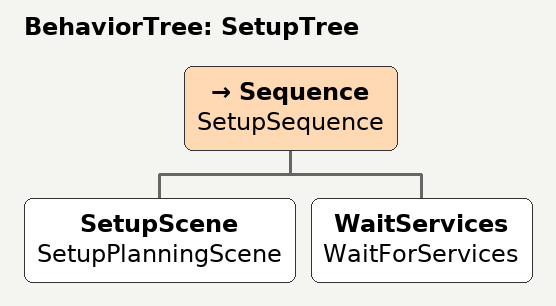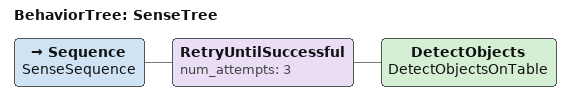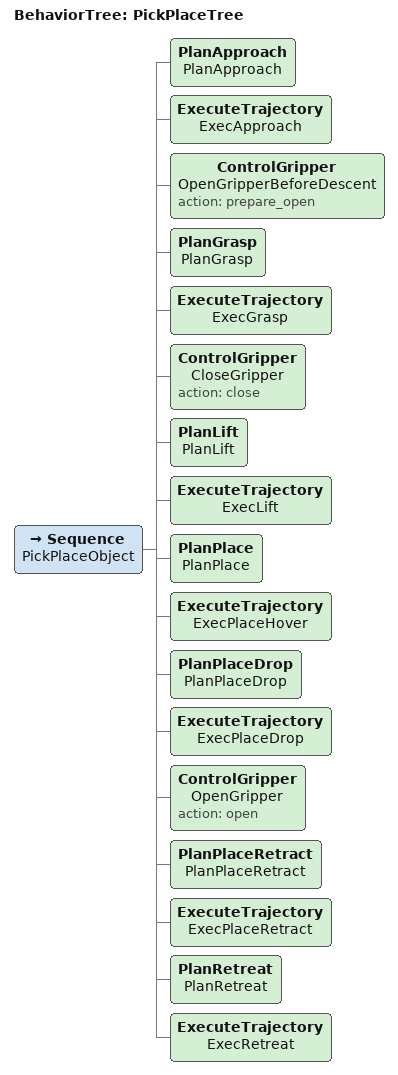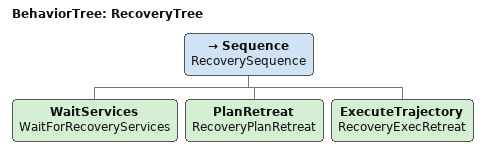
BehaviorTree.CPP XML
<?xml version="1.0" encoding="UTF-8"?>
<root BTCPP_format="4">

  <!-- ── Setup Tree (runs once per explicit automatic start) ── -->
  <BehaviorTree ID="SetupTree">
    <Sequence name="SetupSequence">
      <SetupScene name="SetupPlanningScene"/>
      <WaitServices name="WaitForServices"/>
    </Sequence>
  </BehaviorTree>

  <!-- ── Fresh perception tree (runs again after every fruit) ── -->
  <BehaviorTree ID="SenseTree">
    <Sequence name="SenseSequence">
      <!-- Perception and collision registration do not command the robot. -->
      <RetryUntilSuccessful num_attempts="3">
        <DetectObjects name="DetectObjectsOnTable"/>
      </RetryUntilSuccessful>
    </Sequence>
  </BehaviorTree>

  <!-- ── Per-Object Pick-and-Place Tree ── -->
  <BehaviorTree ID="PickPlaceTree">
    <Sequence name="PickPlaceObject">
      <!-- Approach to hover above object -->
      <PlanApproach name="PlanApproach"/>
      <ExecuteTrajectory name="ExecApproach"/>

      <ControlGripper name="OpenGripperBeforeDescent" action="prepare_open"/>

      <!-- Descend to grasp pose -->
      <PlanGrasp name="PlanGrasp"/>
      <ExecuteTrajectory name="ExecGrasp"/>

      <!-- Close gripper -->
      <ControlGripper name="CloseGripper" action="close"/>

      <!-- The binary real gripper has no contact sensor. A successful close
           means the C board returned COMPLETED_UNVERIFIED; continue with the
           configured open-loop grasp policy. -->
      <PlanLift name="PlanLift"/>
      <ExecuteTrajectory name="ExecLift"/>

      <!-- Every place phase is separate so the real test mode can preview and
           approve the exact trajectory before it is sent to the C board. -->
      <PlanPlace name="PlanPlace"/>
      <ExecuteTrajectory name="ExecPlaceHover"/>
      <PlanPlaceDrop name="PlanPlaceDrop"/>
      <ExecuteTrajectory name="ExecPlaceDrop"/>
      <ControlGripper name="OpenGripper" action="open"/>
      <PlanPlaceRetract name="PlanPlaceRetract"/>
      <ExecuteTrajectory name="ExecPlaceRetract"/>

      <!-- Retreat to HOME -->
      <PlanRetreat name="PlanRetreat"/>
      <ExecuteTrajectory name="ExecRetreat"/>
    </Sequence>
  </BehaviorTree>

  <!-- ── Recovery Tree (runs after any failed pick, before the next fruit) ── -->
  <BehaviorTree ID="RecoveryTree">
    <Sequence name="RecoverySequence">
      <!-- No motion while the serial link is down: WaitServices blocks until
           joint states and MoveIt/controller endpoints are ready again. -->
      <WaitServices name="WaitForRecoveryServices"/>
      <!-- From wherever the arm stopped, plan and execute a retreat to HOME. -->
      <PlanRetreat name="RecoveryPlanRetreat"/>
      <ExecuteTrajectory name="RecoveryExecRetreat"/>
    </Sequence>
  </BehaviorTree>

</root>
